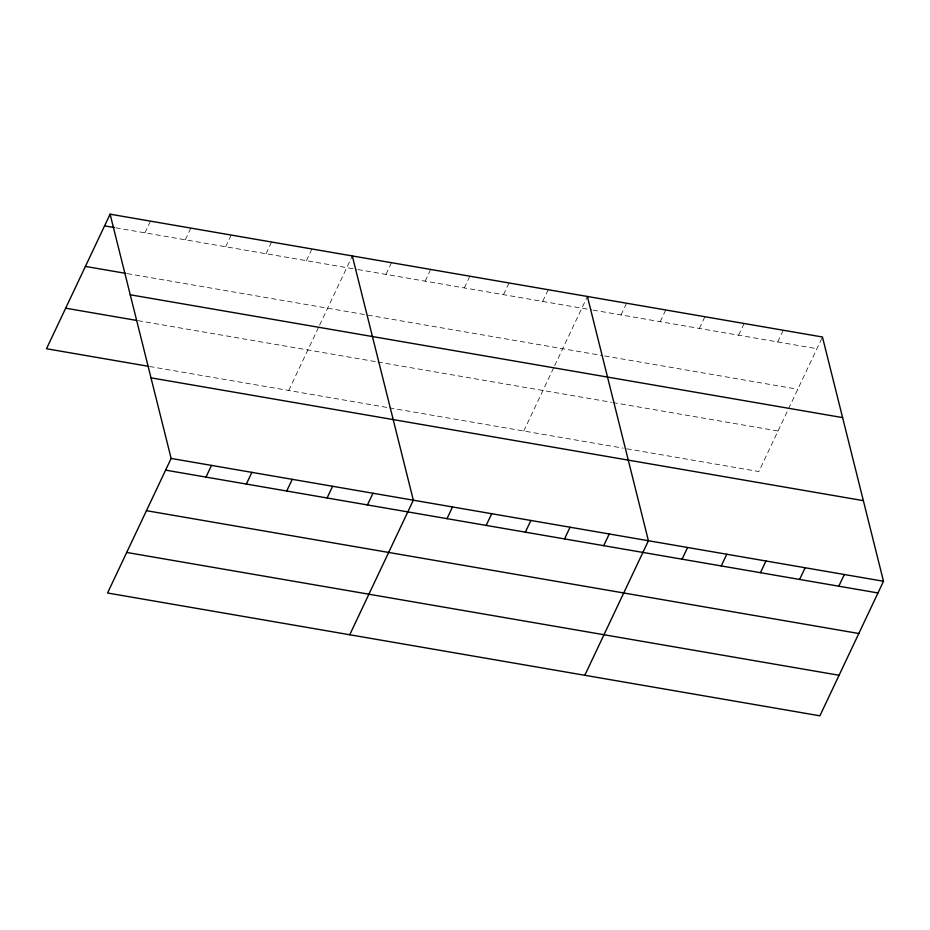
<?xml version="1.0" encoding="UTF-8"?>
<svg xmlns="http://www.w3.org/2000/svg" width="930" height="930" viewBox="0 0 930 930"><rect width="100%" height="100%" fill="white"/><g stroke="black" fill="none" stroke-linecap="round" stroke-linejoin="round"><path stroke-width="0.7" stroke-dasharray="4.65 3.49" d="M144.941 232.837L150.474 221.142M185.303 239.801L190.836 228.106M225.676 246.764L231.198 235.058M266.038 253.716L271.572 242.021M306.412 260.679L311.934 248.984M288.707 390.495L318.978 326.453M319.595 325.151L352.307 255.948M385.95 274.397L391.483 262.702M425.138 281.151L430.66 269.456M464.314 287.905L469.848 276.21M503.49 294.659L509.024 282.964M542.678 301.413L548.2 289.718M523.776 431.02L554.048 366.99M554.664 365.676L587.388 296.472M621.031 314.921L626.564 303.226M660.219 321.675L665.74 309.981M699.395 328.43L704.917 316.735M738.571 335.195L744.105 323.489M777.747 341.949L783.281 330.243M821.853 338.299L758.857 471.557L624.53 448.4M115.704 227.804L356.574 269.328M357.969 269.572L591.654 309.864M593.049 310.097L816.935 348.704M127.166 273.618L601.873 355.469M604.663 355.946L797.766 389.24M138.047 320.676L376.429 361.77M377.836 362.014L611.51 402.306M612.905 402.55L778.026 431.009M149.509 366.49L388.054 407.619M389.449 407.863L623.135 448.155"/><path stroke-width="1.4" d="M110.1 214.179L171.143 458.444L107.543 593.003L819.9 715.821L883.5 581.262L822.457 336.997L110.1 214.179L46.5 348.738L148.114 366.257M205.983 477.102L211.505 465.407M246.345 484.065L251.879 472.37M286.707 491.017L292.241 479.322M327.081 497.98L332.615 486.285M367.443 504.944L372.976 493.249M349.738 634.76L413.339 500.201L352.307 255.948M446.993 518.661L452.526 506.955M486.169 525.415L491.703 513.709M525.357 532.169L530.879 520.475M564.533 538.923L570.067 527.229M603.71 545.678L609.243 533.983M584.819 675.285L648.419 540.737L587.388 296.472M682.074 559.186L687.596 547.491M721.25 565.94L726.783 554.245M760.426 572.694L765.96 560.999M799.614 579.448L805.136 567.753M838.79 586.202L844.324 574.508M104.579 225.885L114.32 227.559M85.409 266.422L125.771 273.385M130.247 294.787L842.603 417.605M65.67 308.19L136.652 320.432M150.997 377.836L863.354 500.654M171.143 458.444L883.5 581.262M165.61 470.138L877.967 592.956M146.452 510.686L858.809 633.504M126.701 552.455L839.058 675.273"/></g></svg>
